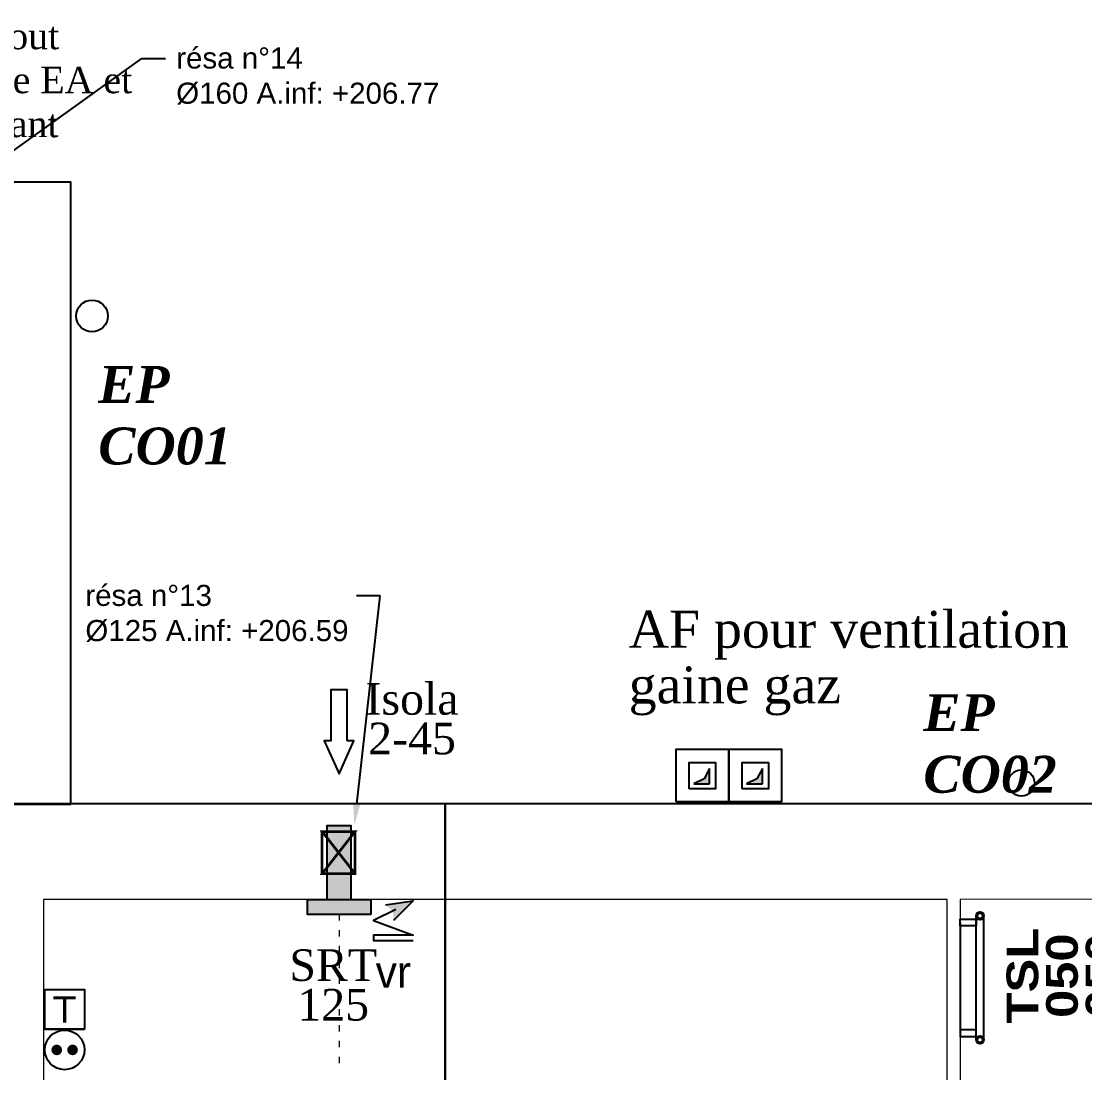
# Model space of a CAD drawing. Header units: millimetres. Extents: x 454430 to 532383, y -370512 to -310890.
# Drawn here: x 467923 to 471952, y -322151 to -318166 of the extents above; entities that cross this region are included whole.
import ezdxf
from ezdxf import colors
from ezdxf.entities.mleader import LeaderData, LeaderLine
from ezdxf.math import Vec2, Vec3

# ---------------------------------------------------------------- set-up
doc = ezdxf.new("R2010")
doc.units = ezdxf.units.MM
doc.set_wipeout_variables(frame=1)
doc.linetypes.add('ACAD_ISO03W100', pattern=[30, 12, -18])
doc.linetypes.add('CONTINU', pattern=[0])
doc.layers.add('_GAZELEC-RESERVATION', color=1, linetype='Continuous', lineweight=18)
doc.layers.add('_GAZELEC-RESERVATION 2', color=132, linetype='Continuous', lineweight=18)
for name, color, linetype in [('prlm-CHAUFF-CONV', 20, 'Continuous'), ('prlm-EAU-EPEXT', 145, 'Continuous'), ('prlm-ELEC-CFA', 181, 'Continuous'), ('prlm-ELEC-CFO', 201, 'Continuous'), ('prlm-MOD-PB', 123, 'Continuous'), ('prlm-VMC', 93, 'Continuous')]:
    doc.layers.add(name, color=color, linetype=linetype)
doc.layers.add('prlm-xpoly', color=7, linetype='Continuous', plot=False)
doc.layers.add('prlm-ZEROPLOT', color=254, linetype='Continuous', plot=False)
doc.styles.add('prlm-chauff-rad', font='ariblk.ttf', dxfattribs={"height": 12})
doc.styles.add('prlm-eau-ep', font='timesbi.ttf', dxfattribs={"height": 18})
doc.styles.add('prlm-elec-cfo', font='comic.ttf', dxfattribs={"height": 12})
doc.styles.add('prlm-vmc', font='pala.ttf', dxfattribs={"height": 14})
doc.styles.get("Standard").update_dxf_attribs({"font": 'arial.ttf'})

# ---------------------------------------------------------------- blocks, each defined once
blk = doc.blocks.new('xi.VR')
at = {"layer": 'prlm-ELEC-CFO', "lineweight": 5}
blk.add_hatch(color=0, dxfattribs=at).paths.add_polyline_path([(-3, 6), (-0.1, 3.7), (0, 0), (7.5, 7.5)])
at = {"layer": 'prlm-ELEC-CFO', "color": 0}
for points in [[(0.95, 4.23), (-7.5, 0), (7.5, -5.5), (-7.5, -5.5), (-7.5, -7.5), (7.5, -7.5)], [(-3, 6), (7.5, 7.5), (0, 0)]]:
    blk.add_lwpolyline(points, dxfattribs=at)
blk = doc.blocks.new('xi.PC')
at = {"color": 0, "lineweight": 5}
blk.add_wipeout([(-7.5, -7.5), (7.5, -7.5), (7.5, 7.5), (-7.5, 7.5)], dxfattribs=at).dxf.layer = 'prlm-ELEC-CFO'
at = {"layer": 'prlm-ELEC-CFO', "color": 0, "linetype": 'ByBlock', "lineweight": 5, "const_width": 2}
for points in [[(-4, 0, 1), (-2, 0, 1)], [(2, 0, 1), (4, 0, 1)]]:
    blk.add_lwpolyline(points, format="xyb", close=True, dxfattribs=at)
at = {"layer": 'prlm-ELEC-CFO', "color": 0, "linetype": 'ByBlock', "lineweight": -2}
blk.add_circle((0, 0), 7.5, dxfattribs=at)
blk = doc.blocks.new('xi.vbgaz10')
at = {"layer": 'prlm-MOD-PB'}
blk.add_hatch(color=0, dxfattribs=at).paths.add_polyline_path([(6.81, -6.7), (8.77, -10.6), (12.71, -12.7), (6.81, -12.7)], flags=16)
at = {"layer": 'prlm-MOD-PB', "color": 0}
for p, q in [((6.81, -6.7), (6.81, -12.7)), ((8.77, -10.6), (6.81, -6.7)), ((12.71, -12.7), (8.77, -10.6)), ((6.81, -12.7), (12.71, -12.7))]:
    blk.add_line(p, q, dxfattribs=at)
for points in [[(0, 0), (20, 0), (20, -20), (0, -20)], [(5, -5), (15, -5), (15, -15), (5, -15)]]:
    blk.add_lwpolyline(points, close=True, dxfattribs=at)
blk = doc.blocks.new('xi.TXT-AFgaz')
at = {"layer": 'prlm-MOD-PB', "linetype": 'CONTINU', "insert": (0, 0), "char_height": 14, "width": 256.544, "attachment_point": 1, "line_spacing_factor": 0.903614, "style": 'prlm-vmc'}
blk.add_mtext('AF pour ventilation\\Pgaine gaz', dxfattribs=at)
blk = doc.blocks.new('xi.txt-venthor')
at = {"layer": 'prlm-MOD-PB', "color": 30, "insert": (0, 0), "char_height": 10, "width": 189.924, "attachment_point": 1}
blk.add_mtext("{\\fTimes New Roman|b0|i0|c0|p18;Ventouse a 40 cm de tout ouvrant, 60 cm de toute EA et 15 cm d'un angle rentrant}", dxfattribs=at)
blk = doc.blocks.new('xi.EA-Ma')
at = {"layer": 'prlm-MOD-PB'}
blk.add_hatch(color=0, dxfattribs=at).paths.add_polyline_path([(-4.65, 0), (-4.65, -28), (4.65, -28), (4.65, 0)])
at = {"layer": 'prlm-VMC', "linetype": 'ByBlock'}
blk.add_hatch(color=0, dxfattribs=at).paths.add_polyline_path([(-12, 5.6), (12, 5.6), (12, 0), (-12, 0)])
at = {"layer": 'prlm-MOD-PB', "color": 0, "linetype": 'ByBlock', "lineweight": -2, "flags": 128}
blk.add_lwpolyline([(-4.65, 0), (-4.65, -28), (4.65, -28), (4.65, 0)], close=True, dxfattribs=at)
at = {"layer": 'prlm-VMC', "color": 0, "linetype": 'ByBlock', "flags": 128}
for points in [[(-12, 5.6), (12, 5.6), (12, 0), (-12, 0)], [(-3.09, -60.19), (-3.09, -79.51), (3.09, -79.51), (3.09, -60.19), (5.59, -60.19), (0, -47.69), (-5.59, -60.19)]]:
    blk.add_lwpolyline(points, close=True, dxfattribs=at)
at = {"layer": 'prlm-ZEROPLOT', "color": 250, "linetype": 'ACAD_ISO03W100', "lineweight": 0, "ltscale": 0.2}
blk.add_lwpolyline([(0, 5.6), (0, 65.6)], dxfattribs=at)
blk = doc.blocks.new('xi.epext')
at = {"layer": 'prlm-EAU-EPEXT', "color": 0, "linetype": 'ByBlock', "lineweight": -2}
blk.add_circle((0, 0), 5, dxfattribs=at)
blk = doc.blocks.new('xi.TEL')
at = {"layer": 'prlm-ELEC-CFA', "color": 0, "linetype": 'ByBlock', "lineweight": -2, "flags": 128}
blk.add_lwpolyline([(-7.5, 7.5), (7.5, 7.5), (7.5, -7.5), (-7.5, -7.5)], close=True, dxfattribs=at)
at = {"layer": 'prlm-ELEC-CFA', "color": 0, "linetype": 'ByBlock', "insert": (0, 0), "char_height": 10, "width": 11.36, "attachment_point": 5}
blk.add_mtext('{\\fVerdana|b0|i0|c0|p34;T}', dxfattribs=at)
blk = doc.blocks.new('xi.tsl-050-050')
at = {"layer": 'prlm-CHAUFF-CONV', "linetype": 'ByBlock', "lineweight": -2}
h = blk.add_hatch(color=0, dxfattribs=at)
edge = h.paths.add_edge_path()
edge.add_arc((-23.5, 7.5), 1.5, 0, 360)
edge = h.paths.add_edge_path(flags=17)
edge.add_arc((-23.5, 7.5), 1, 0, 360)
edge = h.paths.add_edge_path()
edge.add_arc((23.5, 7.5), 1.5, 0, 360)
edge = h.paths.add_edge_path(flags=17)
edge.add_arc((23.5, 7.5), 1, 0, 360)
at = {"layer": 'prlm-CHAUFF-CONV', "color": 0, "linetype": 'ByBlock', "lineweight": -2, "flags": 128}
for points in [[(23.5, 9), (-23.5, 9)], [(23.5, 6), (-23.5, 6)]]:
    blk.add_lwpolyline(points, dxfattribs=at)
at = {"layer": 'prlm-CHAUFF-CONV', "color": 0, "linetype": 'ByBlock', "lineweight": -2}
for points in [[(-19.73, 0), (-22.27, 0), (-22.27, 6), (-19.73, 6)], [(19.73, 0), (22.27, 0), (22.27, 6), (19.73, 6)]]:
    blk.add_lwpolyline(points, close=True, dxfattribs=at)
for centre, radius in [((-23.5, 7.5), 1.5), ((-23.5, 7.5), 1), ((23.5, 7.5), 1.5), ((23.5, 7.5), 1)]:
    blk.add_circle(centre, radius, dxfattribs=at)
at = {"layer": 'prlm-ZEROPLOT', "linetype": 'ByBlock', "lineweight": -2, "flags": 128}
blk.add_lwpolyline([(-21, 0), (21, 0)], dxfattribs=at)

msp = doc.modelspace()

# ---------------------------------------------------------------- linework, layer by layer
at = {"layer": '_GAZELEC-RESERVATION 2', "const_width": 10}
msp.add_lwpolyline([(469125, -321397), (469062.5, -321397), (469062.5, -321237), (469187.5, -321237), (469187.5, -321397), (469062.5, -321397), (469187.5, -321237), (469062.5, -321237), (469187.5, -321397)], dxfattribs=at)
at = {"layer": 'prlm-ELEC-CFO', "lineweight": 13}
msp.add_spline([(471557.2, -323156.2), (471764.9, -323536.5), (472518.2, -323587.4), (472643.7, -322253.6), (473083.1, -321994.8), (473585.3, -321900.6)], degree=3, dxfattribs=at)
at = {"layer": 'prlm-xpoly', "lineweight": 0}
for points in [[(468007, -325081.2), (469248.3, -325081.2), (469248.3, -324411.2), (469428.3, -324411.2), (469427.3, -324867), (471430.3, -324867), (471430.3, -321494.9), (468007, -321494.9)], [(473689.3, -321493.1), (471480.3, -321494.9), (471480.5, -324136), (472854.4, -324136), (472854.3, -323166), (473689.3, -323166), (473688.7, -322294.9), (472889.8, -322294.9), (472889.3, -322244.9), (473688.7, -322244.9)]]:
    msp.add_lwpolyline(points, close=True, dxfattribs=at)
at = {"layer": 'prlm-ZEROPLOT'}
for points in [[(460621.8, -318773.8), (468109.3, -318773.8), (468109.3, -321135.2), (460621.8, -321135.2)], [(469528.3, -321130.8), (476621.8, -321130.8), (476621.8, -324326.6), (469528.3, -324326.6)]]:
    msp.add_lwpolyline(points, close=True, dxfattribs=at)

# ---------------------------------------------------------------- block references
at = {"layer": 'prlm-CHAUFF-CONV', "xscale": 10, "yscale": 10, "zscale": 10, "rotation": 270.0059541211483}
msp.add_blockref('xi.tsl-050-050', (471480.3, -321791.3), dxfattribs=at)
at = {"layer": 'prlm-EAU-EPEXT'}
for p, xscale, yscale, zscale in [((468191.1, -319282.6), 11.99999999999999, 11.99999999999999, 11.99999999999999), ((471712, -321053.1), 10, 10, 10)]:
    msp.add_blockref('xi.epext', p, dxfattribs=dict(at, xscale=xscale, yscale=yscale, zscale=zscale))
at = {"layer": 'prlm-ELEC-CFO', "xscale": 10, "yscale": 10, "zscale": 10}
msp.add_blockref('xi.VR', (469332.5, -321574.9), dxfattribs=at)
at = {"layer": 'prlm-MOD-PB', "xscale": 10, "yscale": 10, "zscale": 10}
for name, p in [('xi.txt-venthor', (466526.8, -318171.7)), ('xi.TXT-AFgaz', (470224.2, -320400.3))]:
    msp.add_blockref(name, p, dxfattribs=at)
at = {"layer": 'prlm-MOD-PB', "xscale": 10, "yscale": 10, "zscale": 10, "rotation": 89.99999333250217}
for p in [(470403.6, -321124.9), (470603.6, -321124.9)]:
    msp.add_blockref('xi.vbgaz10', p, dxfattribs=at)

# ---------------------------------------------------------------- texts
at = {"layer": 'prlm-EAU-EPEXT', "char_height": 140, "attachment_point": 1, "style": 'prlm-eau-ep'}
for s, insert in [('EP CO01', (468214.3, -319472.2)), ('EP CO02', (471340.5, -320716.5))]:
    msp.add_mtext_dynamic_manual_height_columns(s, width=91.584, gutter_width=75, heights=[0], dxfattribs=dict(at, insert=insert))

# ---------------------------------------------------------------- leaders
at = {"layer": '_GAZELEC-RESERVATION', "color": 6}
ml = msp.add_multileader_mtext('Standard', dxfattribs=at)
ml.set_content('résa n°14\\P%%C160 A.inf: +206.77', color=6)
ml.set_leader_properties()
ml.build(insert=Vec2(0, 0))
ml.multileader.update_dxf_attribs({"has_text_frame": 1, "arrow_head_size": 80, "scale": 20})
ctx = ml.context
ctx.base_point, ctx.scale, ctx.char_height, ctx.arrow_head_size, ctx.landing_gap_size, ctx.plane_origin = Vec3(468469.7, -318306.6), 20, 80, 80, 40, Vec3(462762.4, -318108.2)
notes = []
notes.append((ctx, [(1, (1, 1, 0), (468379.8, -318306.6), (1, 0), 89.8, [(0, [(467499.4, -318937.7)], 0, [])])]))
ctx.mtext.insert, ctx.mtext.width, ctx.mtext.flow_direction = Vec3(468509.7, -318265), 1568.85, 5
for ctx, leaders in notes:
    for number, flags, end, landing, length, lines in leaders:
        leader = LeaderData()
        leader.index, (leader.has_last_leader_line, leader.has_dogleg_vector, leader.attachment_direction) = number, flags
        leader.last_leader_point, leader.dogleg_vector, leader.dogleg_length = Vec3(end), Vec3(landing), length
        for number, points, colour, breaks in lines:
            line = LeaderLine()
            line.index, line.vertices, line.color, line.breaks = number, Vec3.list(points), colors.encode_raw_color(colour), breaks
            leader.lines.append(line)
        ctx.leaders.append(leader)

# ---------------------------------------------------------------- next in the draw order: block references
at = {"layer": 'prlm-ELEC-CFO', "xscale": 10, "yscale": 10, "zscale": 10}
msp.add_blockref('xi.PC', (468087, -322064.8), dxfattribs=at)

# ---------------------------------------------------------------- next in the draw order: texts
at = {"layer": 'prlm-ELEC-CFO', "lineweight": 20, "insert": (469332.5, -321769.2), "char_height": 120, "attachment_point": 5, "line_spacing_factor": 0.8, "style": 'prlm-elec-cfo', "bg_fill": 3, "box_fill_scale": 1.1, "bg_fill_color": 256, "bg_fill_transparency": 0}
msp.add_mtext('vr', dxfattribs=at)

# ---------------------------------------------------------------- next in the draw order: block references
at = {"layer": 'prlm-ELEC-CFA', "xscale": 10, "yscale": 10, "zscale": 10}
msp.add_blockref('xi.TEL', (468087, -321911.2), dxfattribs=at)

# ---------------------------------------------------------------- next in the draw order: texts
at = {"layer": 'prlm-VMC', "insert": (469104.5, -321683.4), "char_height": 120, "width": 236.74, "attachment_point": 2, "line_spacing_factor": 0.75, "style": 'prlm-vmc', "bg_fill": 3, "box_fill_scale": 1.1, "bg_fill_color": 256, "bg_fill_transparency": 0}
msp.add_mtext('SRT 125', dxfattribs=at)

# ---------------------------------------------------------------- next in the draw order: linework, layer by layer
at = {"layer": 'prlm-ZEROPLOT'}
msp.add_lwpolyline([(460621.8, -321130.8), (469528.3, -321130.8), (469528.3, -324327.2), (476621.9, -324326.1), (476621.9, -365259.1), (469151.8, -365259.1), (469147, -363469), (460621.8, -363469)], close=True, dxfattribs=at)

# ---------------------------------------------------------------- next in the draw order: block references
at = {"layer": 'prlm-VMC', "ltscale": 50, "xscale": 10, "yscale": 10, "zscale": 10, "rotation": 179.9999933325422}
msp.add_blockref('xi.EA-Ma', (469126.7, -321494.9), dxfattribs=at)

# ---------------------------------------------------------------- next in the draw order: texts
at = {"layer": 'prlm-CHAUFF-CONV', "lineweight": 20, "insert": (471866.7, -321783.4), "char_height": 120, "width": 328.236, "attachment_point": 5, "rotation": 90.006, "line_spacing_factor": 0.75, "style": 'prlm-chauff-rad', "bg_fill": 3, "box_fill_scale": 1.1, "bg_fill_color": 256, "bg_fill_transparency": 0}
msp.add_mtext('TSL\\P050\\P050', dxfattribs=at)
at = {"layer": 'prlm-VMC', "linetype": 'ByBlock', "lineweight": -2, "insert": (469403.3, -320674.2), "char_height": 120, "width": 236.74, "attachment_point": 2, "line_spacing_factor": 0.75, "style": 'prlm-vmc', "bg_fill": 3, "box_fill_scale": 1.1, "bg_fill_color": 256, "bg_fill_transparency": 0}
msp.add_mtext('Isola\\P2-45', dxfattribs=at)

# ---------------------------------------------------------------- next in the draw order: leaders
at = {"layer": '_GAZELEC-RESERVATION', "color": 6}
ml = msp.add_multileader_mtext('Standard', dxfattribs=at)
ml.set_content('résa n°13\\P%%C125 A.inf: +206.59', color=6)
ml.set_leader_properties()
ml.build(insert=Vec2(0, 0))
ml.multileader.update_dxf_attribs({"has_text_frame": 1, "arrow_head_size": 80, "scale": 20})
ctx = ml.context
ctx.base_point, ctx.scale, ctx.char_height, ctx.arrow_head_size, ctx.landing_gap_size, ctx.plane_origin = Vec3(468125.4, -320343.5), 20, 80, 80, 40, Vec3(462418.2, -320145.1)
notes = []
notes.append((ctx, [(0, (1, 1, 0), (469283.1, -320343.5), (-1, 0), 89.8, [(0, [(469184.6, -321212.5)], 0, [])])]))
ctx.mtext.insert, ctx.mtext.width, ctx.mtext.flow_direction = Vec3(468165.4, -320301.9), 1568.85, 5
for ctx, leaders in notes:
    for number, flags, end, landing, length, lines in leaders:
        leader = LeaderData()
        leader.index, (leader.has_last_leader_line, leader.has_dogleg_vector, leader.attachment_direction) = number, flags
        leader.last_leader_point, leader.dogleg_vector, leader.dogleg_length = Vec3(end), Vec3(landing), length
        for number, points, colour, breaks in lines:
            line = LeaderLine()
            line.index, line.vertices, line.color, line.breaks = number, Vec3.list(points), colors.encode_raw_color(colour), breaks
            leader.lines.append(line)
        ctx.leaders.append(leader)

doc.saveas('drawing.dxf')
